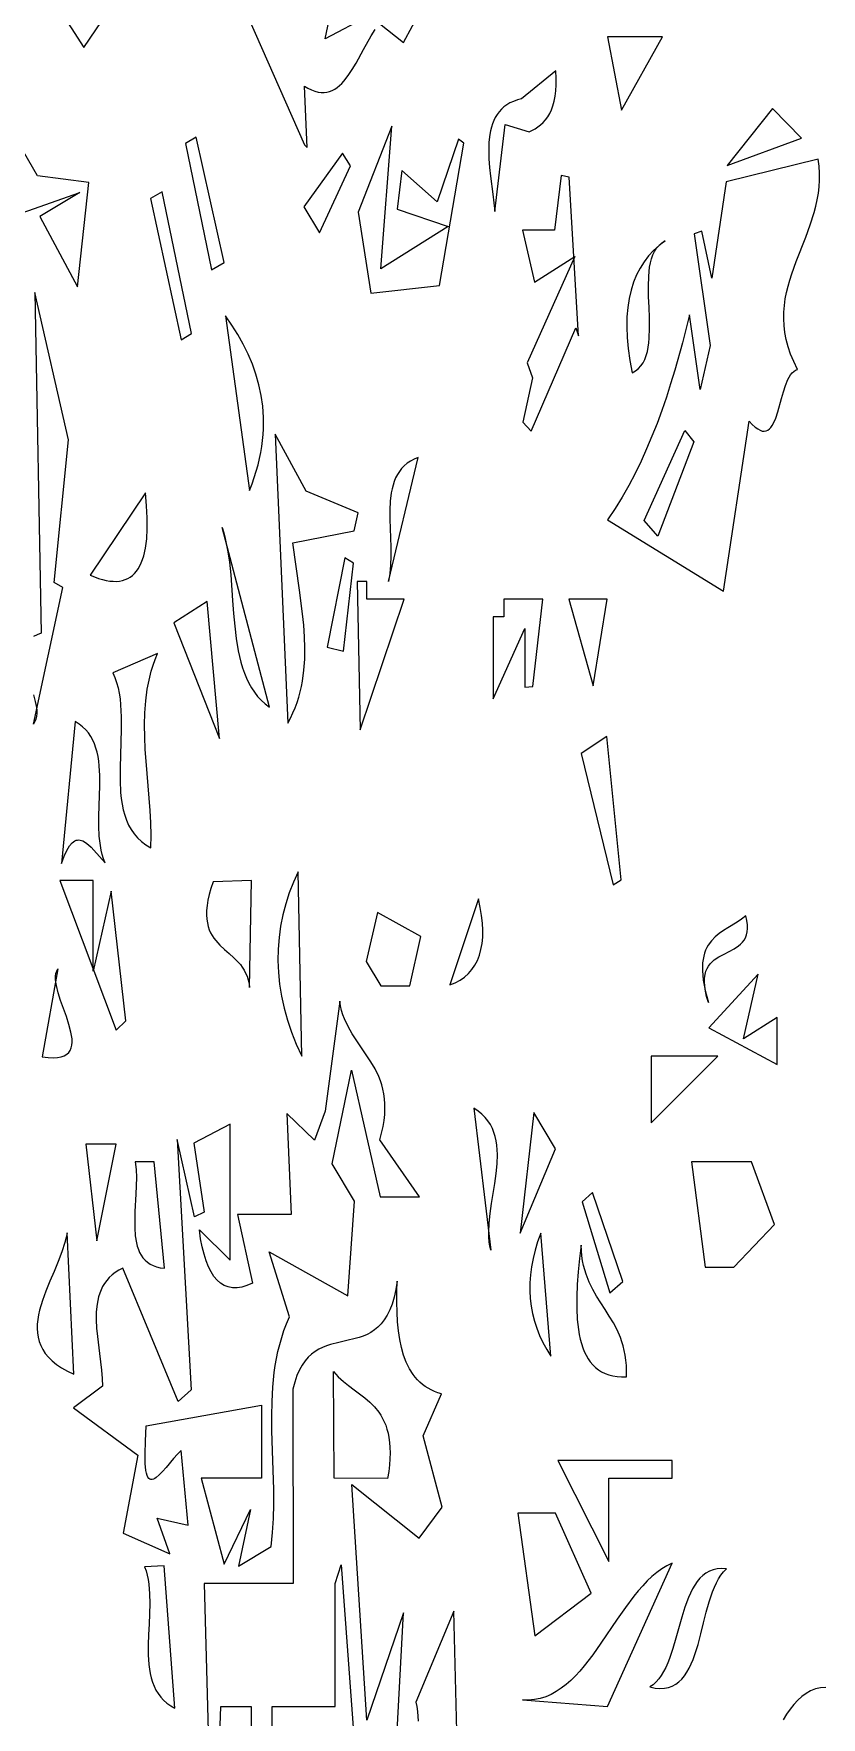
# Model space of a CAD drawing. Header units: metres. Extents: x 0 to 50, y 0 to 50.
# Drawn here: x 19.95 to 25.45, y 30.81 to 42.56 of the extents above; entities that cross this region are included whole.
import ezdxf

# ---------------------------------------------------------------- set-up
doc = ezdxf.new("R2010")
doc.units = ezdxf.units.M

msp = doc.modelspace()

# ---------------------------------------------------------------- linework, layer by layer
for points in [[(19.583169, 42.584007), (19.622282, 42.545672), (19.660753, 42.505194), (19.698193, 42.461716), (19.734213, 42.414384), (20.03783, 42.877661), (20.30365, 42.462389), (20.638272, 42.957165)], [(22.288023, 42.680717), (21.986837, 42.522808), (22.065861, 42.899877)], [(21.411642, 42.763593), (21.84384, 41.78389), (21.862733, 41.76496), (21.842264, 42.193725), (21.842264, 42.193725), (21.867753, 42.178265), (21.892164, 42.166161), (21.915545, 42.157263), (21.937947, 42.151426), (21.959417, 42.1485), (21.980005, 42.148337), (21.999759, 42.15079), (22.01873, 42.155711), (22.036965, 42.162951), (22.054513, 42.172363), (22.071425, 42.1838), (22.087747, 42.197112), (22.10353, 42.212152), (22.118823, 42.228773), (22.148132, 42.266163), (22.176066, 42.308098), (22.203017, 42.353396), (22.255536, 42.449345), (22.308821, 42.544542), (22.33673, 42.5889)], [(22.366005, 42.62952), (22.534596, 42.498583), (22.660775, 42.728965)], [(23.958605, 42.537601), (24.05482, 42.025815), (24.341513, 42.537601), (23.958605, 42.537601)], [(23.171651, 41.317265), (23.243966, 41.924394), (23.410662, 41.873994), (23.410662, 41.873994), (23.452621, 41.895908), (23.472436, 41.908811), (23.491303, 41.9233), (23.509093, 41.939594), (23.525677, 41.957907), (23.540925, 41.978458), (23.554708, 42.001462), (23.566898, 42.027137), (23.577364, 42.0557), (23.585978, 42.087367), (23.592611, 42.122355), (23.597133, 42.160881), (23.599416, 42.203161), (23.59933, 42.249414), (23.596746, 42.299854), (23.358009, 42.104374), (23.358009, 42.104374), (23.328751, 42.096556), (23.301936, 42.086919), (23.277472, 42.075538), (23.255266, 42.062485), (23.235223, 42.047834), (23.217252, 42.031659), (23.201258, 42.014033), (23.187149, 41.99503), (23.174832, 41.974724), (23.164213, 41.953189), (23.155198, 41.930497), (23.147696, 41.906722), (23.141612, 41.881939), (23.136854, 41.85622), (23.130942, 41.802272), (23.129214, 41.745465), (23.130924, 41.68639), (23.135328, 41.625634), (23.141679, 41.563787), (23.157242, 41.439175), (23.171651, 41.317265)], [(25.109982, 42.036304), (24.793299, 41.639666), (25.312321, 41.828957), (25.109982, 42.036304)], [(19.776548, 41.796341), (19.862731, 41.556469), (19.642413, 41.556469), (19.507316, 41.180456), (20.276524, 41.451538), (19.995862, 41.282807), (20.259637, 40.791968), (20.338708, 41.520493), (19.98112, 41.566059), (19.814062, 41.853757), (19.776548, 41.796341)], [(21.013771, 41.792191), (21.195175, 40.91135), (21.282833, 40.963198), (21.088079, 41.837569), (21.013771, 41.792191)], [(22.917134, 41.823302), (22.768416, 41.386197), (22.522802, 41.604952), (22.48985, 41.33481), (22.845752, 41.21374), (22.375115, 40.917398), (22.452005, 41.91406), (22.219035, 41.312798), (22.307296, 40.747794), (22.786569, 40.801041), (22.95567, 41.794238), (22.917134, 41.823302)], [(22.109157, 41.725288), (21.838479, 41.351689), (21.948085, 41.168651), (22.164601, 41.637103), (22.109157, 41.725288)], [(25.427253, 41.682849), (24.786662, 41.524563), (24.686503, 40.853448), (24.615951, 41.180727), (24.563718, 41.162767), (24.674087, 40.383822), (24.604179, 40.07604), (24.530498, 40.596584), (24.530498, 40.596584), (24.480856, 40.401926), (24.427268, 40.210484), (24.398633, 40.116182), (24.368578, 40.022941), (24.336958, 39.930845), (24.30363, 39.83998), (24.268447, 39.750431), (24.231266, 39.662284), (24.191942, 39.575624), (24.150331, 39.490537), (24.106289, 39.407108), (24.059669, 39.325423), (24.010329, 39.245567), (23.958124, 39.167625), (24.766634, 38.669398), (24.947605, 39.855167), (24.947605, 39.855167), (24.968599, 39.832452), (24.988052, 39.814505), (25.006052, 39.801068), (25.022683, 39.791884), (25.038034, 39.786697), (25.05219, 39.785247), (25.065237, 39.787279), (25.077261, 39.792535), (25.08835, 39.800757), (25.098589, 39.811688), (25.108065, 39.825071), (25.116864, 39.840649), (25.132777, 39.877358), (25.147019, 39.919756), (25.17325, 40.013385), (25.186621, 40.060499), (25.201083, 40.105067), (25.217328, 40.14503), (25.226334, 40.162642), (25.236045, 40.178331), (25.246547, 40.191839), (25.257926, 40.202909), (25.270269, 40.211283), (25.283662, 40.216706), (25.283662, 40.216706), (25.257214, 40.270648), (25.23549, 40.32332), (25.218217, 40.374794), (25.205121, 40.425147), (25.19593, 40.474452), (25.190372, 40.522784), (25.188173, 40.570219), (25.189061, 40.61683), (25.192762, 40.662693), (25.199005, 40.707882), (25.207517, 40.752472), (25.218024, 40.796538), (25.230255, 40.840155), (25.243935, 40.883397), (25.274556, 40.969055), (25.341201, 41.139161), (25.37286, 41.224805), (25.400502, 41.311641), (25.412135, 41.355692), (25.421944, 41.400265), (25.429659, 41.445435), (25.435005, 41.491276), (25.43771, 41.537863), (25.437502, 41.585271), (25.434107, 41.633575), (25.427253, 41.682849)], [(23.635066, 41.569795), (23.588561, 41.188545), (23.365288, 41.188545), (23.447815, 40.82521), (23.730751, 41.004432), (23.397743, 40.261571), (23.434644, 40.158867), (23.36748, 39.847305), (23.42588, 39.784998), (23.73602, 40.505588), (23.755561, 40.451201), (23.689575, 41.559016), (23.635066, 41.569795)], [(20.769379, 41.409241), (20.982709, 40.423889), (21.054538, 40.466646), (20.849243, 41.456468), (20.769379, 41.409241)], [(24.130114, 40.192872), (24.130114, 40.192872), (24.153528, 40.206117), (24.173848, 40.222315), (24.191277, 40.24127), (24.206021, 40.262789), (24.218285, 40.286674), (24.228272, 40.312731), (24.236188, 40.340765), (24.242238, 40.37058), (24.246626, 40.40198), (24.249557, 40.434772), (24.251865, 40.503744), (24.250802, 40.575935), (24.248003, 40.649782), (24.245107, 40.723721), (24.243752, 40.79619), (24.245574, 40.865627), (24.248189, 40.89872), (24.252212, 40.930469), (24.257848, 40.960678), (24.265303, 40.989153), (24.274779, 41.015697), (24.286484, 41.040116), (24.30062, 41.062215), (24.317393, 41.081797), (24.337007, 41.098668), (24.359667, 41.112632), (24.359667, 41.112632), (24.31808, 41.081141), (24.279711, 41.046579), (24.24465, 41.008861), (24.212985, 40.967902), (24.184804, 40.923618), (24.160197, 40.875924), (24.139251, 40.824736), (24.122055, 40.76997), (24.108698, 40.711541), (24.099267, 40.649364), (24.093853, 40.583355), (24.092542, 40.513429), (24.095425, 40.439503), (24.102589, 40.361491), (24.114122, 40.279309), (24.130114, 40.192872)], [(19.951246, 37.945213), (19.964437, 37.900351), (19.972999, 37.857015), (19.974994, 37.836097), (19.975169, 37.815773), (19.973304, 37.796114), (19.969179, 37.777191), (19.962573, 37.759076), (19.953264, 37.741839), (20.157985, 38.695476), (20.097541, 38.729692), (20.195928, 39.72451), (19.960738, 40.752977)], [(19.960738, 40.752977), (20.00573, 38.376938), (20.00573, 38.376938), (19.977547, 38.365485), (19.953285, 38.352781)], [(21.293254, 40.590815), (21.459804, 39.372583), (21.459804, 39.372583), (21.477389, 39.418052), (21.493145, 39.462927), (21.50711, 39.50722), (21.519317, 39.550942), (21.529804, 39.594105), (21.538606, 39.636721), (21.545759, 39.678802), (21.551299, 39.720358), (21.55526, 39.761402), (21.55768, 39.801945), (21.558038, 39.881577), (21.552657, 39.959345), (21.541825, 40.035344), (21.525827, 40.109666), (21.50495, 40.182405), (21.47948, 40.253654), (21.449703, 40.323507), (21.415906, 40.392056), (21.378374, 40.459394), (21.337395, 40.525616), (21.293254, 40.590815)], [(21.639623, 39.764158), (21.726741, 37.748736), (21.726741, 37.748736), (21.745747, 37.784266), (21.76284, 37.820121), (21.778096, 37.856292), (21.79159, 37.892773), (21.8034, 37.929554), (21.8136, 37.966629), (21.822267, 38.003989), (21.829478, 38.041626), (21.839831, 38.117701), (21.845268, 38.19479), (21.846398, 38.272832), (21.843829, 38.351761), (21.838169, 38.431516), (21.830026, 38.512034), (21.808724, 38.675104), (21.784791, 38.840465), (21.763092, 39.007615), (22.190859, 39.090459), (22.218108, 39.216861), (21.856194, 39.367493), (21.639623, 39.764158)], [(24.560415, 39.711603), (24.30811, 39.054038), (24.214284, 39.163443), (24.49736, 39.790106), (24.560415, 39.711603)], [(22.429077, 38.735731), (22.637518, 39.601738), (22.637518, 39.601738), (22.608992, 39.590272), (22.583247, 39.576823), (22.560147, 39.56149), (22.539557, 39.54437), (22.521339, 39.525561), (22.505358, 39.50516), (22.491477, 39.483264), (22.479561, 39.459972), (22.469474, 39.435382), (22.461079, 39.409589), (22.45424, 39.382693), (22.448822, 39.354791), (22.4417, 39.296358), (22.438626, 39.235072), (22.438511, 39.171712), (22.440265, 39.10706), (22.445027, 38.977002), (22.445857, 38.913158), (22.444201, 38.851144), (22.438971, 38.791741), (22.429077, 38.735731)], [(20.733327, 39.355091), (20.346865, 38.781266), (20.346865, 38.781266), (20.376814, 38.768868), (20.405541, 38.758555), (20.433053, 38.750315), (20.459356, 38.744135), (20.484458, 38.740001), (20.508365, 38.737902), (20.531085, 38.737823), (20.552624, 38.739753), (20.572989, 38.743678), (20.592187, 38.749585), (20.610226, 38.757462), (20.627111, 38.767296), (20.642851, 38.779074), (20.657451, 38.792783), (20.670919, 38.80841), (20.683261, 38.825942), (20.694485, 38.845367), (20.704598, 38.866671), (20.713606, 38.889843), (20.721516, 38.914868), (20.73407, 38.970428), (20.742317, 39.03325), (20.74631, 39.10323), (20.746106, 39.180265), (20.74176, 39.264253), (20.733327, 39.355091)], [(21.268982, 39.11416), (21.268982, 39.11416), (21.280453, 39.07626), (21.290494, 39.037138), (21.306827, 38.955685), (21.319064, 38.870714), (21.328292, 38.783134), (21.342063, 38.603795), (21.348775, 38.51386), (21.356821, 38.424961), (21.367284, 38.338012), (21.381251, 38.253924), (21.389887, 38.213237), (21.399806, 38.173607), (21.411144, 38.135147), (21.424035, 38.097973), (21.438617, 38.062197), (21.455025, 38.027934), (21.473393, 37.995297), (21.493859, 37.9644), (21.516558, 37.935358), (21.541624, 37.908284), (21.569195, 37.883293), (21.599405, 37.860497), (21.268982, 39.11416)], [(22.115431, 38.25045), (22.185856, 38.864622), (22.125306, 38.902946), (22.000518, 38.277448), (22.115431, 38.25045)], [(22.21028, 38.735715), (22.232734, 37.702214), (22.54003, 38.613073), (22.27889, 38.613073), (22.27889, 38.735715), (22.21028, 38.735715)], [(21.165192, 38.596947), (20.931158, 38.448701), (21.249169, 37.641034), (21.165192, 38.596947)], [(23.233603, 38.613073), (23.233603, 38.490432), (23.160164, 38.490432), (23.160164, 37.918104), (23.380482, 38.408671), (23.380482, 37.999865), (23.437342, 38.005167), (23.507048, 38.613073), (23.233603, 38.613073)], [(23.688832, 38.613073), (23.857748, 38.009362), (23.956284, 38.613073), (23.688832, 38.613073)], [(20.816605, 38.234331), (20.504986, 38.100219), (20.504986, 38.100219), (20.519884, 38.067048), (20.532225, 38.032088), (20.542222, 37.995485), (20.550088, 37.957385), (20.556038, 37.917936), (20.560285, 37.877284), (20.564522, 37.792958), (20.564505, 37.705581), (20.561943, 37.616329), (20.55601, 37.436891), (20.556053, 37.349055), (20.560379, 37.264039), (20.564682, 37.222956), (20.570695, 37.183018), (20.578633, 37.144373), (20.588708, 37.107166), (20.601135, 37.071545), (20.616126, 37.037656), (20.633895, 37.005647), (20.654655, 36.975664), (20.67862, 36.947853), (20.706003, 36.922362), (20.737017, 36.899338), (20.771876, 36.878926), (20.771876, 36.878926), (20.773232, 36.966261), (20.771295, 37.053203), (20.766811, 37.139761), (20.760527, 37.225945), (20.745547, 37.397227), (20.73233, 37.567122), (20.72825, 37.651574), (20.726852, 37.735706), (20.728883, 37.819529), (20.735089, 37.903053), (20.746217, 37.986285), (20.75386, 38.027795), (20.763014, 38.069236), (20.773772, 38.110609), (20.786228, 38.151915), (20.800474, 38.193156), (20.816605, 38.234331)], [(20.242554, 37.758983), (20.148367, 36.768139), (20.148367, 36.768139), (20.166866, 36.819831), (20.185361, 36.860704), (20.203866, 36.89161), (20.222396, 36.913398), (20.231675, 36.92114), (20.240965, 36.926921), (20.250268, 36.930849), (20.259586, 36.933029), (20.268921, 36.933569), (20.278275, 36.932574), (20.297045, 36.926406), (20.315911, 36.915376), (20.334887, 36.900336), (20.353988, 36.882136), (20.373226, 36.861628), (20.412176, 36.817092), (20.451851, 36.773535), (20.451851, 36.773535), (20.440808, 36.802092), (20.431698, 36.831828), (20.424359, 36.862639), (20.418625, 36.894421), (20.411316, 36.960488), (20.408456, 37.029199), (20.408731, 37.09973), (20.410825, 37.171251), (20.415213, 37.313958), (20.414876, 37.38349), (20.411099, 37.450703), (20.407509, 37.483182), (20.402566, 37.514772), (20.396106, 37.545368), (20.387964, 37.574868), (20.377976, 37.603167), (20.365977, 37.630164), (20.351803, 37.655754), (20.335289, 37.679833), (20.316272, 37.7023), (20.294587, 37.723049), (20.270069, 37.741978), (20.242554, 37.758983)], [(23.774763, 37.536067), (23.997834, 36.62116), (24.053826, 36.654292), (23.953027, 37.654072), (23.774763, 37.536067)], [(21.824305, 35.424394), (21.799949, 36.71213), (21.799949, 36.71213), (21.76627, 36.638608), (21.737048, 36.563738), (21.712333, 36.487611), (21.692177, 36.410317), (21.676631, 36.331944), (21.665743, 36.252583), (21.659566, 36.172324), (21.658151, 36.091257), (21.661547, 36.009471), (21.669805, 35.927056), (21.682977, 35.844103), (21.701112, 35.7607), (21.724262, 35.676938), (21.752477, 35.592906), (21.785808, 35.508695), (21.824305, 35.424394)], [(20.134858, 36.650809), (20.530117, 35.606687), (20.596021, 35.671623), (20.494969, 36.574951), (20.369464, 36.018734), (20.369464, 36.650809), (20.134858, 36.650809)], [(21.205509, 36.641336), (21.205509, 36.641336), (21.190432, 36.59505), (21.178575, 36.552116), (21.169764, 36.512348), (21.163826, 36.475562), (21.160588, 36.441572), (21.159876, 36.410193), (21.161517, 36.381238), (21.165337, 36.354523), (21.171165, 36.329863), (21.178826, 36.307072), (21.188147, 36.285964), (21.198955, 36.266354), (21.211076, 36.248057), (21.224338, 36.230887), (21.253589, 36.199188), (21.285323, 36.169773), (21.318153, 36.14116), (21.350693, 36.111865), (21.381557, 36.080405), (21.395928, 36.063399), (21.40936, 36.045296), (21.42168, 36.02591), (21.432714, 36.005056), (21.44229, 35.982548), (21.450235, 35.958201), (21.456374, 35.931829), (21.460536, 35.903248), (21.473121, 36.650809), (21.205509, 36.641336)], [(22.352357, 36.427945), (22.274606, 36.085636), (22.376809, 35.91496), (22.577713, 35.91496), (22.656273, 36.260832), (22.352357, 36.427945)], [(23.057324, 36.52194), (22.858597, 35.921677), (22.858597, 35.921677), (22.895451, 35.937059), (22.929161, 35.955515), (22.959702, 35.977018), (22.98705, 36.001543), (23.011182, 36.029062), (23.032071, 36.059551), (23.049695, 36.092981), (23.064028, 36.129329), (23.075047, 36.168566), (23.082727, 36.210667), (23.087043, 36.255605), (23.087972, 36.303355), (23.085489, 36.353889), (23.079569, 36.407183), (23.070189, 36.463208), (23.057324, 36.52194)], [(24.661811, 35.800235), (24.661811, 35.800235), (24.64983, 35.841277), (24.641412, 35.878562), (24.63633, 35.912324), (24.63436, 35.942795), (24.635274, 35.970208), (24.638848, 35.994795), (24.644853, 36.01679), (24.653065, 36.036424), (24.663257, 36.053931), (24.675202, 36.069543), (24.688676, 36.083493), (24.703451, 36.096013), (24.736002, 36.117695), (24.771045, 36.136451), (24.806771, 36.154141), (24.841371, 36.172627), (24.873036, 36.193771), (24.887202, 36.20592), (24.899955, 36.219433), (24.911071, 36.23454), (24.920321, 36.251474), (24.927481, 36.270469), (24.932324, 36.291757), (24.934623, 36.31557), (24.934153, 36.342141), (24.930688, 36.371704), (24.924001, 36.40449), (24.924001, 36.40449), (24.894204, 36.381336), (24.862883, 36.360309), (24.798511, 36.321139), (24.766878, 36.301251), (24.73656, 36.279996), (24.708267, 36.256502), (24.682708, 36.229896), (24.660593, 36.199304), (24.651049, 36.182241), (24.642631, 36.163854), (24.635429, 36.144034), (24.629532, 36.122672), (24.625028, 36.099659), (24.622005, 36.074886), (24.620553, 36.048243), (24.62076, 36.019622), (24.622715, 35.988913), (24.626506, 35.956008), (24.632223, 35.920796), (24.639954, 35.88317), (24.661811, 35.800235)], [(20.122995, 36.033428), (20.013013, 35.420627), (20.013013, 35.420627), (20.053431, 35.415546), (20.088745, 35.41389), (20.119227, 35.415473), (20.145148, 35.420109), (20.166781, 35.427611), (20.184397, 35.437793), (20.198268, 35.450469), (20.208665, 35.465453), (20.215862, 35.482559), (20.220128, 35.501601), (20.221738, 35.522392), (20.220961, 35.544746), (20.21807, 35.568477), (20.213337, 35.5934), (20.199431, 35.646072), (20.181418, 35.701275), (20.161473, 35.757518), (20.141769, 35.813312), (20.124483, 35.867169), (20.111788, 35.917598), (20.107841, 35.941062), (20.105858, 35.96311), (20.10611, 35.983557), (20.108869, 36.002216), (20.114407, 36.018902), (20.122995, 36.033428)], [(25.14303, 35.695051), (24.907207, 35.545673), (25.009466, 35.995882), (24.665974, 35.623296), (25.14303, 35.367649), (25.14303, 35.695051)], [(22.089077, 35.807589), (21.987245, 35.041909), (21.914341, 34.838997), (21.719368, 35.024553), (21.749913, 34.32062), (21.374825, 34.32062), (21.479813, 33.840151), (21.479813, 33.840151), (21.442053, 33.824437), (21.406319, 33.814047), (21.372596, 33.808953), (21.340866, 33.809128), (21.311113, 33.814543), (21.283321, 33.82517), (21.257473, 33.840983), (21.233553, 33.861953), (21.211545, 33.888052), (21.191432, 33.919253), (21.173198, 33.955528), (21.156825, 33.99685), (21.142299, 34.04319), (21.129602, 34.09452), (21.118718, 34.150814), (21.10963, 34.212043), (21.324177, 34.001626), (21.324177, 34.949515), (21.0709, 34.816723), (21.142738, 34.336852), (21.075898, 34.303026), (20.953875, 34.843814), (21.051431, 33.097479), (20.962718, 33.014369), (20.575217, 33.946472), (20.575217, 33.946472), (20.547717, 33.931772), (20.522895, 33.915725), (20.500631, 33.898393), (20.480806, 33.87984), (20.463303, 33.860129), (20.448, 33.839323), (20.43478, 33.817486), (20.423523, 33.794681), (20.414111, 33.770972), (20.406424, 33.746423), (20.400344, 33.721095), (20.395751, 33.695053), (20.390551, 33.641081), (20.389873, 33.585013), (20.392764, 33.527357), (20.398272, 33.468618), (20.413332, 33.349926), (20.427437, 33.232992), (20.431751, 33.176453), (20.43297, 33.121876), (20.231327, 32.970007), (20.679438, 32.639931), (20.577085, 32.095499), (20.904361, 31.952923), (20.81519, 32.201108), (21.030419, 32.152096), (20.983353, 32.674445), (20.983353, 32.674445), (20.956175, 32.647315), (20.929251, 32.617387), (20.877313, 32.555855), (20.852872, 32.527606), (20.829832, 32.503273), (20.80848, 32.484534), (20.798526, 32.477787), (20.789102, 32.473068), (20.780244, 32.470586), (20.771986, 32.470552), (20.764366, 32.473176), (20.757418, 32.478666), (20.75118, 32.487233), (20.745685, 32.499087), (20.740972, 32.514437), (20.737074, 32.533493), (20.731871, 32.583564), (20.730364, 32.650976), (20.732838, 32.737409), (20.739581, 32.844541), (21.544495, 32.989018), (21.544495, 32.480998), (21.121329, 32.480998), (21.282721, 31.881186), (21.467686, 32.260965), (21.382717, 31.866811), (21.609997, 32.002915), (21.609997, 32.002915), (21.620891, 32.100286), (21.626992, 32.199137), (21.629246, 32.299231), (21.628596, 32.400328), (21.62237, 32.604582), (21.615873, 32.809991), (21.614885, 32.912533), (21.616665, 33.01465), (21.622157, 33.116101), (21.632307, 33.216651), (21.639424, 33.266512), (21.648059, 33.316059), (21.658332, 33.36526), (21.670359, 33.414087), (21.684259, 33.46251), (21.700151, 33.510498), (21.718152, 33.558023), (21.738381, 33.605053), (21.596838, 34.059694), (22.145218, 33.751803), (22.19183, 34.413447), (22.03609, 34.673528), (22.170643, 35.32672), (22.372564, 34.443262), (22.646088, 34.443262), (22.369084, 34.840506), (22.369084, 34.840506), (22.381913, 34.888151), (22.391768, 34.933397), (22.398806, 34.976372), (22.403186, 35.017203), (22.405066, 35.056017), (22.404604, 35.092943), (22.401959, 35.128107), (22.397288, 35.161638), (22.390751, 35.193662), (22.382504, 35.224307), (22.372708, 35.2537), (22.361519, 35.281969), (22.335597, 35.335646), (22.306005, 35.386355), (22.27401, 35.435117), (22.240876, 35.482952), (22.207871, 35.530879), (22.17626, 35.579918), (22.147309, 35.631089), (22.122284, 35.685411), (22.11164, 35.714073), (22.102451, 35.743904), (22.094878, 35.775034), (22.089077, 35.807589)], [(24.261756, 34.959282), (24.727903, 35.424394), (24.261756, 35.424394), (24.261756, 34.959282)], [(23.025301, 35.062133), (23.144411, 34.0701), (23.144411, 34.0701), (23.137821, 34.099804), (23.13328, 34.130371), (23.130602, 34.161723), (23.129601, 34.193783), (23.131883, 34.259713), (23.138633, 34.327537), (23.148361, 34.396631), (23.159575, 34.466373), (23.170784, 34.536137), (23.180495, 34.6053), (23.187217, 34.673239), (23.189459, 34.739329), (23.188434, 34.771487), (23.185729, 34.802948), (23.181159, 34.833636), (23.174536, 34.863471), (23.165675, 34.892377), (23.154389, 34.920275), (23.140491, 34.947087), (23.123794, 34.972736), (23.104114, 34.997142), (23.081262, 35.020229), (23.055053, 35.041919), (23.025301, 35.062133)], [(23.444742, 35.030919), (23.348421, 34.190907), (23.595819, 34.778625), (23.444742, 35.030919)], [(20.316337, 34.811186), (20.393593, 34.137442), (20.529091, 34.811186), (20.316337, 34.811186)], [(20.661438, 34.687056), (20.661438, 34.687056), (20.667601, 34.634715), (20.669874, 34.579137), (20.669279, 34.521186), (20.666838, 34.461726), (20.660507, 34.341734), (20.658661, 34.282931), (20.659058, 34.226076), (20.66272, 34.172032), (20.670668, 34.121663), (20.676569, 34.098128), (20.683925, 34.075835), (20.692864, 34.054893), (20.703513, 34.03541), (20.716001, 34.017494), (20.730454, 34.001253), (20.747002, 33.986796), (20.765771, 33.974229), (20.786889, 33.963661), (20.810484, 33.955201), (20.836684, 33.948955), (20.865617, 33.945033), (20.793269, 34.688545), (20.661438, 34.687056)], [(24.544118, 34.688545), (24.640349, 33.952696), (24.839348, 33.952696), (25.123685, 34.250474), (24.962256, 34.688545), (24.544118, 34.688545)], [(23.780343, 34.408484), (23.974665, 33.773103), (24.064045, 33.851543), (23.852272, 34.472873), (23.780343, 34.408484)], [(20.18667, 34.191468), (20.18667, 34.191468), (20.179722, 34.158788), (20.171039, 34.125753), (20.149382, 34.058804), (20.123522, 33.991003), (20.095281, 33.922732), (20.066481, 33.854372), (20.038945, 33.786304), (20.014496, 33.718909), (19.994955, 33.652571), (19.987594, 33.619916), (19.982144, 33.587669), (19.978832, 33.555876), (19.977887, 33.524585), (19.979535, 33.493844), (19.984005, 33.463701), (19.991524, 33.434203), (20.00232, 33.405399), (20.016622, 33.377335), (20.034656, 33.350059), (20.056651, 33.32362), (20.082834, 33.298064), (20.113433, 33.273439), (20.148676, 33.249794), (20.188792, 33.227176), (20.234006, 33.205632), (20.18667, 34.191468)], [(23.492058, 34.189514), (23.492058, 34.189514), (23.470492, 34.129626), (23.452512, 34.070593), (23.438094, 34.012408), (23.427213, 33.955066), (23.419844, 33.898561), (23.415962, 33.842886), (23.415541, 33.788037), (23.418558, 33.734007), (23.424988, 33.68079), (23.434805, 33.62838), (23.447984, 33.576772), (23.464501, 33.525959), (23.484331, 33.475935), (23.507449, 33.426695), (23.533831, 33.378232), (23.56345, 33.330541), (23.492058, 34.189514)], [(23.773856, 34.106561), (23.773856, 34.106561), (23.762814, 34.012359), (23.753811, 33.92059), (23.747294, 33.831784), (23.743705, 33.746472), (23.74349, 33.665185), (23.747093, 33.588451), (23.754958, 33.516802), (23.760628, 33.48305), (23.76753, 33.450768), (23.77572, 33.420022), (23.785254, 33.390878), (23.796186, 33.363403), (23.808573, 33.337664), (23.822471, 33.313725), (23.837934, 33.291654), (23.855018, 33.271518), (23.873779, 33.253381), (23.894272, 33.237311), (23.916554, 33.223373), (23.940679, 33.211634), (23.966702, 33.202161), (23.994681, 33.195019), (24.02467, 33.190276), (24.056724, 33.187996), (24.0909, 33.188246), (24.0909, 33.188246), (24.091083, 33.22898), (24.089447, 33.267544), (24.086108, 33.304077), (24.081184, 33.338718), (24.074791, 33.371608), (24.067045, 33.402885), (24.058065, 33.432688), (24.047966, 33.461157), (24.024881, 33.514651), (23.998724, 33.564482), (23.970431, 33.611763), (23.940935, 33.657611), (23.882077, 33.749465), (23.854583, 33.7977), (23.829626, 33.848961), (23.80814, 33.904363), (23.79899, 33.933965), (23.79106, 33.96502), (23.784464, 33.997668), (23.77932, 34.032048), (23.775745, 34.068299), (23.773856, 34.106561)], [(22.490614, 33.855567), (22.490614, 33.855567), (22.480766, 33.795961), (22.46863, 33.742732), (22.454351, 33.695476), (22.438075, 33.653787), (22.419948, 33.617259), (22.400115, 33.585488), (22.378721, 33.558067), (22.355912, 33.534592), (22.331834, 33.514657), (22.306632, 33.497857), (22.280451, 33.483786), (22.253438, 33.472039), (22.225737, 33.46221), (22.197495, 33.453895), (22.139968, 33.440184), (22.08202, 33.427661), (22.024816, 33.413085), (21.996856, 33.404013), (21.96952, 33.393212), (21.942951, 33.380275), (21.917296, 33.364799), (21.8927, 33.346376), (21.869309, 33.324603), (21.847268, 33.299074), (21.826723, 33.269382), (21.807819, 33.235124), (21.790702, 33.195893), (21.775518, 33.151284), (21.762411, 33.100893), (21.764814, 31.745149), (21.144232, 31.745149), (21.189885, 30.029102)], [(22.466547, 30.283459), (22.534654, 31.541258), (22.277522, 30.792191), (22.172934, 32.437232), (22.644745, 32.061185), (22.804352, 32.278768), (22.670847, 32.774941), (22.80058, 33.068388), (22.80058, 33.068388), (22.774982, 33.076222), (22.750736, 33.085372), (22.727808, 33.095814), (22.706166, 33.107526), (22.685778, 33.120483), (22.666611, 33.134662), (22.648633, 33.15004), (22.631811, 33.166593), (22.616113, 33.184298), (22.601506, 33.203132), (22.575438, 33.244091), (22.553346, 33.289283), (22.53497, 33.33852), (22.520052, 33.391616), (22.508331, 33.448382), (22.499548, 33.508631), (22.493443, 33.572176), (22.489757, 33.63883), (22.48823, 33.708404), (22.488602, 33.780712), (22.490614, 33.855567)], [(22.423753, 32.478193), (22.05159, 32.480998), (22.046292, 33.224709), (22.046292, 33.224709), (22.079405, 33.188469), (22.11477, 33.155912), (22.151632, 33.12595), (22.189236, 33.097497), (22.263656, 33.04077), (22.298961, 33.010324), (22.331991, 32.977039), (22.36199, 32.939829), (22.375618, 32.919413), (22.388205, 32.897609), (22.399657, 32.874279), (22.40988, 32.84929), (22.41878, 32.822504), (22.426261, 32.793787), (22.432231, 32.763001), (22.436594, 32.730012), (22.439256, 32.694683), (22.440123, 32.656879), (22.439101, 32.616464), (22.436094, 32.573302), (22.43101, 32.527257), (22.423753, 32.478193)], [(23.611623, 32.603639), (23.967998, 31.899952), (23.967998, 32.480998), (24.408635, 32.480998), (24.408635, 32.603639), (23.611623, 32.603639)], [(23.331694, 32.235715), (23.449927, 31.380115), (23.844277, 31.678687), (23.595284, 32.235715), (23.331694, 32.235715)], [(20.727756, 31.862214), (20.727756, 31.862214), (20.737725, 31.833484), (20.745786, 31.803561), (20.75211, 31.772549), (20.756866, 31.740555), (20.762348, 31.674043), (20.763583, 31.60487), (20.761925, 31.533883), (20.758725, 31.461929), (20.755335, 31.389853), (20.753107, 31.318502), (20.753393, 31.248723), (20.757546, 31.181361), (20.761495, 31.148851), (20.766917, 31.117263), (20.773982, 31.086702), (20.782859, 31.057275), (20.793716, 31.029087), (20.806723, 31.002244), (20.822048, 30.976851), (20.839861, 30.953015), (20.860331, 30.930841), (20.883627, 30.910435), (20.909917, 30.891903), (20.939371, 30.875351), (20.865013, 31.86779), (20.727756, 31.862214)], [(21.617935, 30.313923), (21.617935, 30.886658), (22.058572, 30.886658), (22.058572, 31.745149), (22.099055, 31.876081), (22.191643, 30.615276)], [(23.364287, 30.933987), (23.956904, 30.886658), (24.408476, 31.888364), (24.408476, 31.888364), (24.371635, 31.869645), (24.336013, 31.847478), (24.301515, 31.822136), (24.268046, 31.793892), (24.235513, 31.76302), (24.203819, 31.729792), (24.172871, 31.694482), (24.142573, 31.657363), (24.08355, 31.578789), (24.025992, 31.496257), (23.912242, 31.328059), (23.854534, 31.246763), (23.79526, 31.17025), (23.764798, 31.13447), (23.733661, 31.100705), (23.701754, 31.069228), (23.668981, 31.040313), (23.635249, 31.014233), (23.600462, 30.99126), (23.564525, 30.971669), (23.527345, 30.955731), (23.488826, 30.943721), (23.448873, 30.935912), (23.407392, 30.932576), (23.364287, 30.933987)], [(24.253274, 31.023464), (24.253274, 31.023464), (24.28993, 31.015907), (24.323806, 31.01299), (24.355052, 31.014466), (24.383817, 31.020084), (24.410251, 31.029597), (24.434502, 31.042753), (24.456721, 31.059305), (24.477055, 31.079003), (24.495655, 31.101598), (24.512669, 31.12684), (24.528247, 31.154482), (24.542537, 31.184272), (24.55569, 31.215963), (24.567855, 31.249305), (24.589814, 31.319945), (24.609609, 31.394199), (24.628434, 31.470073), (24.647482, 31.545575), (24.667947, 31.61871), (24.691023, 31.687486), (24.703913, 31.719615), (24.717903, 31.749908), (24.733143, 31.778114), (24.749781, 31.803984), (24.767968, 31.827269), (24.787851, 31.847719), (24.787851, 31.847719), (24.754531, 31.849707), (24.723734, 31.847482), (24.695313, 31.841288), (24.669125, 31.831365), (24.645024, 31.817958), (24.622865, 31.801307), (24.602503, 31.781656), (24.583793, 31.759245), (24.56659, 31.734318), (24.550748, 31.707117), (24.536124, 31.677883), (24.522572, 31.646859), (24.498103, 31.580411), (24.476181, 31.509708), (24.435337, 31.363293), (24.414095, 31.291455), (24.39076, 31.223113), (24.377944, 31.190859), (24.36417, 31.160206), (24.349292, 31.131395), (24.333166, 31.10467), (24.315646, 31.080272), (24.296588, 31.058444), (24.275845, 31.039427), (24.253274, 31.023464)], [(22.886136, 31.551315), (22.620502, 30.917437), (22.620502, 30.917437), (22.627053, 30.886132), (22.631949, 30.853326), (22.63751, 30.784007)], [(22.92006, 30.157982), (22.886136, 31.551315)], [(25.48164, 31.020479), (25.444228, 31.017677), (25.408873, 31.009523), (25.375439, 30.996377), (25.343786, 30.978594), (25.313778, 30.956533), (25.285277, 30.93055), (25.258145, 30.901003), (25.232246, 30.868249), (25.207441, 30.832645), (25.183594, 30.794549)], [(21.228517, 30.022975), (21.259917, 30.886658), (21.471056, 30.886658), (21.471056, 30.028168)]]:
    msp.add_lwpolyline(points)

doc.saveas('drawing.dxf')
